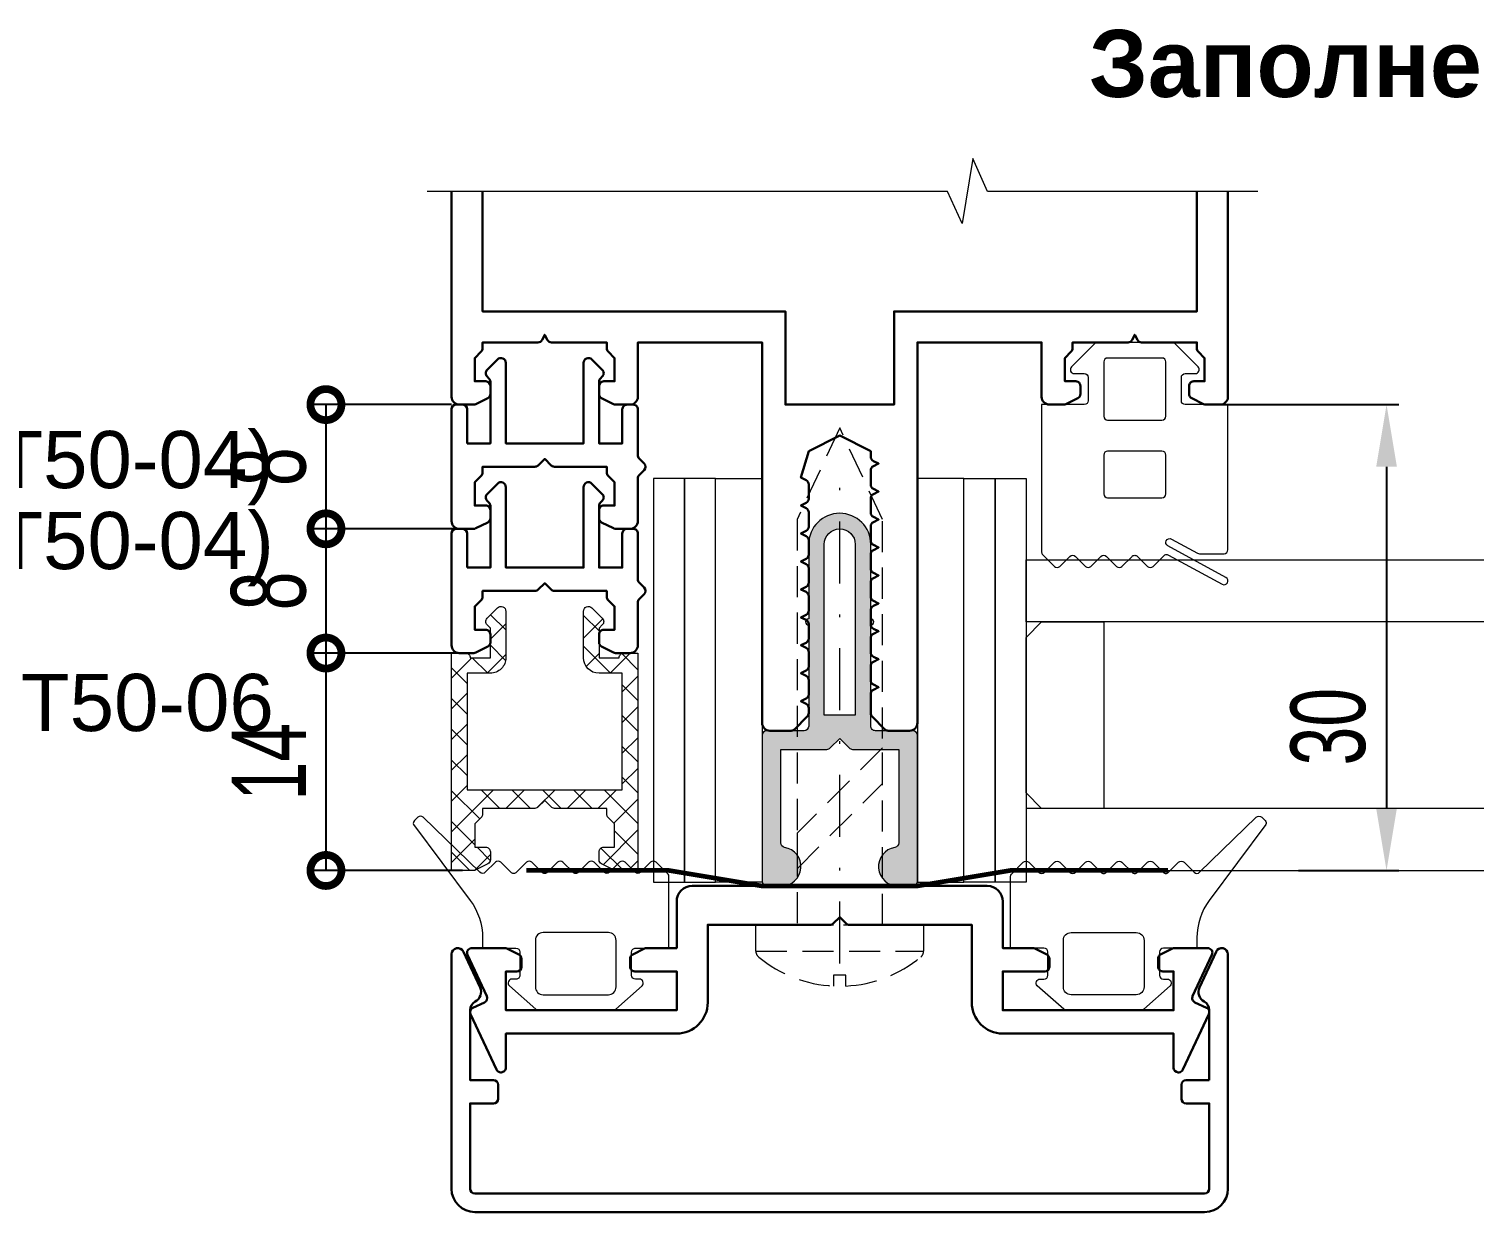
# Model space of a CAD drawing. Extents: x -37 to 8820, y -336 to 478.
# Drawn here: x 5297 to 5355.1, y 129.5 to 177.1 of the extents above; entities that cross this region are included whole.
import ezdxf

# ---------------------------------------------------------------- set-up
doc = ezdxf.new("R2010")
doc.units = 0
doc.header["$LTSCALE"] = 5
doc.linetypes.add('DASHDOT', pattern=[1, 0.5, -0.25, 0, -0.25])
doc.linetypes.add('HIDDEN', pattern=[0.375, 0.25, -0.125])
doc.layers.get('0').update_dxf_attribs({"linetype": 'CONTINUOUS', "lineweight": 30})
doc.layers.get('DEFPOINTS').update_dxf_attribs({"linetype": 'CONTINUOUS'})
for name, color, linetype, lineweight in [('1', 6, 'DASHDOT', 13), ('2', 3, 'HIDDEN', 13), ('Dimentions', 5, 'CONTINUOUS', 15), ('Glass', 5, 'CONTINUOUS', 20), ('Герлен', 7, 'CONTINUOUS', 60), ('Зигзаг', 1, 'CONTINUOUS', 15), ('Подкладки', 1, 'CONTINUOUS', 20), ('Текстовый', 7, 'CONTINUOUS', 9), ('Уплотнители', 1, 'CONTINUOUS', 20), ('Штриховка', 1, 'CONTINUOUS', 5)]:
    doc.layers.add(name, color=color, linetype=linetype, lineweight=lineweight)
doc.styles.add('3', font='RUSS.SHX', dxfattribs={"width": 0.7, "height": 3})
doc.styles.add('Каталожный', font='arial.ttf', dxfattribs={"height": 2.5})
doc.dimstyles.new('MX1_6', dxfattribs={"dimtxt": 3, "dimasz": 2.5, "dimexe": 0.5, "dimexo": 0, "dimgap": 0.8, "dimtad": 1, "dimlfac": 1.6, "dimdsep": 46, "dimtxsty": '3', "dimcen": 0, "dimclrd": 256, "dimclre": 256, "dimclrt": 256, "dimaunit": 1, "dimadec": 0, "dimazin": 0, "dimtfac": 1, "dimtmove": 0, "dimatfit": 1, "dimfxl": 1, "dimtvp": 1, "dimtolj": 1, "dimtzin": 0, "dimarcsym": 0})

# ---------------------------------------------------------------- blocks, each defined once
blk = doc.blocks.new('_DotSmall')
at = {"color": 0, "linetype": 'ByBlock', "const_width": 0.5}
blk.add_lwpolyline([(-0.0625, 0, 1), (0.0625, 0, 1)], format="xyb", close=True, dxfattribs=at)
blk = doc.blocks.new('*D1181')
at = {"layer": 'DEFPOINTS', "color": 0, "linetype": 'Continuous', "transparency": 16777216}
for p in [(5313.961547972578, 161.9737178667831), (5308.90704419993, 156.9737178667817), (5314.399047972575, 156.9737178667818)]:
    blk.add_point(p, dxfattribs=at)
at = {"layer": 'Dimentions', "linetype": 'Continuous', "lineweight": -2, "transparency": 16777216}
for p, q in [((5313.961547972578, 161.9737178667831), (5308.40704419993, 161.9737178667831)), ((5308.90704419993, 161.9737178667831), (5308.90704419993, 156.9737178667817)), ((5314.399047972575, 156.9737178667818), (5308.40704419993, 156.9737178667817))]:
    blk.add_line(p, q, dxfattribs=at)
at = {"layer": 'Dimentions', "linetype": 'Continuous', "lineweight": -2, "transparency": 16777216, "xscale": 2.5, "yscale": 2.5, "zscale": 2.5}
for p, rotation in [((5308.90704419993, 161.9737178667831), 90), ((5308.90704419993, 156.9737178667817), 270)]:
    blk.add_blockref('_DotSmall', p, dxfattribs=dict(at, rotation=rotation))
at = {"layer": 'Dimentions', "linetype": 'Continuous', "transparency": 16777216, "insert": (5306.607044199929, 159.4737178667809), "char_height": 3, "attachment_point": 5, "rotation": 90, "style": '3'}
blk.add_mtext('\\A1;8', dxfattribs=at)
blk = doc.blocks.new('*D1187')
at = {"layer": 'DEFPOINTS', "color": 0, "transparency": 16777216}
for p in [(5344.608679345469, 161.973717866784), (5348.045477881071, 143.223717866784), (5351.595292208486, 143.223717866784)]:
    blk.add_point(p, dxfattribs=at)
at = {"layer": 'Dimentions', "lineweight": -2, "transparency": 16777216}
for p, q in [((5344.608679345469, 161.973717866784), (5352.095292208486, 161.973717866784)), ((5351.595292208486, 159.473717866784), (5351.595292208486, 145.723717866784)), ((5348.045477881071, 143.223717866784), (5352.095292208486, 143.223717866784))]:
    blk.add_line(p, q, dxfattribs=at)
at = {"layer": 'Dimentions', "transparency": 16777216}
for points in [[(5351.17862554182, 159.473717866784), (5352.011958875153, 159.473717866784), (5351.595292208486, 161.973717866784)], [(5351.17862554182, 145.723717866784), (5352.011958875153, 145.723717866784), (5351.595292208486, 143.223717866784)]]:
    blk.add_solid(points, dxfattribs=at)
at = {"layer": 'Dimentions', "transparency": 16777216, "insert": (5349.252435065629, 149.0105703150714), "char_height": 3, "attachment_point": 5, "rotation": 90, "style": '3'}
blk.add_mtext('\\A1;30', dxfattribs=at)
blk = doc.blocks.new('*D1188')
at = {"layer": 'DEFPOINTS', "color": 0, "linetype": 'Continuous', "transparency": 16777216}
for p in [(5313.961547972578, 156.9737178667818), (5308.90704419993, 151.9737178667804), (5314.399047972575, 151.9737178667804)]:
    blk.add_point(p, dxfattribs=at)
at = {"layer": 'Dimentions', "linetype": 'Continuous', "lineweight": -2, "transparency": 16777216}
for p, q in [((5313.961547972578, 156.9737178667818), (5308.40704419993, 156.9737178667817)), ((5308.90704419993, 156.9737178667817), (5308.90704419993, 151.9737178667804)), ((5314.399047972575, 151.9737178667804), (5308.40704419993, 151.9737178667804))]:
    blk.add_line(p, q, dxfattribs=at)
at = {"layer": 'Dimentions', "linetype": 'Continuous', "lineweight": -2, "transparency": 16777216, "xscale": 2.5, "yscale": 2.5, "zscale": 2.5}
for p, rotation in [((5308.90704419993, 156.9737178667817), 90), ((5308.90704419993, 151.9737178667804), 270)]:
    blk.add_blockref('_DotSmall', p, dxfattribs=dict(at, rotation=rotation))
at = {"layer": 'Dimentions', "linetype": 'Continuous', "transparency": 16777216, "insert": (5306.607044199929, 154.4737178667795), "char_height": 3, "attachment_point": 5, "rotation": 90, "style": '3'}
blk.add_mtext('\\A1;8', dxfattribs=at)
blk = doc.blocks.new('*D1189')
at = {"layer": 'DEFPOINTS', "color": 0, "linetype": 'Continuous', "transparency": 16777216}
for p in [(5313.961547972578, 151.9737178667804), (5308.90704419993, 143.223717866774), (5314.399047972575, 143.223717866774)]:
    blk.add_point(p, dxfattribs=at)
at = {"layer": 'Dimentions', "linetype": 'Continuous', "lineweight": -2, "transparency": 16777216}
for p, q in [((5313.961547972578, 151.9737178667804), (5308.40704419993, 151.9737178667804)), ((5308.90704419993, 151.9737178667804), (5308.90704419993, 143.223717866774)), ((5314.399047972575, 143.223717866774), (5308.40704419993, 143.223717866774))]:
    blk.add_line(p, q, dxfattribs=at)
at = {"layer": 'Dimentions', "linetype": 'Continuous', "lineweight": -2, "transparency": 16777216, "xscale": 2.5, "yscale": 2.5, "zscale": 2.5}
for p, rotation in [((5308.90704419993, 151.9737178667804), 90), ((5308.90704419993, 143.223717866774), 270)]:
    blk.add_blockref('_DotSmall', p, dxfattribs=dict(at, rotation=rotation))
at = {"layer": 'Dimentions', "linetype": 'Continuous', "transparency": 16777216, "insert": (5306.607044199929, 147.5987178667757), "char_height": 3, "attachment_point": 5, "rotation": 90, "style": '3'}
blk.add_mtext('\\A1;14', dxfattribs=at)

msp = doc.modelspace()

# ---------------------------------------------------------------- hatches: boundary and pattern name
at = {"layer": 'Штриховка'}
h = msp.add_hatch(color=256, dxfattribs=at)
edge = h.paths.add_edge_path(flags=16)
edge.add_line((5328.961547972576, 149.473717866784), (5328.961547972576, 156.348717866784))
edge.add_arc((5329.586547972576, 156.348717866784), 0.625, 0, 180, ccw=False)
edge.add_line((5330.211547972576, 156.348717866784), (5330.211547972576, 149.473717866784))
edge.add_line((5330.211547972576, 149.473717866784), (5328.961547972576, 149.473717866784))
edge = h.paths.add_edge_path()
edge.add_arc((5331.930297972576, 143.3799678667835), 0.7812500000000636, 99.28179908674218, 270)
edge.add_line((5331.930297972576, 142.598717866784), (5332.524047972576, 142.598717866784))
edge.add_arc((5332.524047972576, 142.786217866784), 0.1875, 270, 360)
edge.add_line((5332.711547972576, 142.786217866784), (5332.711547972576, 148.661217866784))
edge.add_arc((5332.524047972576, 148.661217866784), 0.1875, 0, 90)
edge.add_line((5332.524047972576, 148.848717866784), (5331.024047972576, 148.848717866784))
edge.add_arc((5331.024047972576, 149.036217866784), 0.1875, 180, 270, ccw=False)
edge.add_line((5330.836547972577, 149.036217866784), (5330.836547972577, 153.098717866784))
edge.add_arc((5330.836547972577, 153.223717866784), 0.125, 270, 450)
edge.add_line((5330.836547972577, 153.348717866784), (5330.836547972577, 156.348717866784))
edge.add_arc((5329.586547972576, 156.348717866784), 1.25, 0, 180)
edge.add_line((5328.336547972576, 156.348717866784), (5328.336547972576, 153.348717866784))
edge.add_arc((5328.336547972576, 153.223717866784), 0.125, 90, 270)
edge.add_line((5328.336547972576, 153.098717866784), (5328.336547972576, 149.036217866784))
edge.add_arc((5328.149047972576, 149.036217866784), 0.1875, -90, 0, ccw=False)
edge.add_line((5328.149047972576, 148.848717866784), (5326.649047972576, 148.848717866784))
edge.add_arc((5326.649047972576, 148.661217866784), 0.1875, 90, 180)
edge.add_line((5326.461547972576, 148.661217866784), (5326.461547972576, 142.786217866784))
edge.add_arc((5326.649047972576, 142.786217866784), 0.1875, 180, 270)
edge.add_line((5326.649047972576, 142.598717866784), (5327.242797972576, 142.598717866784))
edge.add_arc((5327.242797972576, 143.3799678667835), 0.7812499999995453, 270, 440.7182009133895)
edge.add_arc((5327.399047972576, 144.3360340255815), 0.1874999999995582, 179.9999999997221, 260.7182009130097, ccw=False)
edge.add_line((5327.211547972576, 144.3360340255824), (5327.211547972576, 148.098717866784))
edge.add_line((5327.211547972576, 148.098717866784), (5329.07138292963, 148.098717866784))
edge.add_arc((5329.07138292963, 148.2862178667853), 0.1875000000013642, 270, 314.9999999999017)
edge.add_line((5329.203965451103, 148.1536353453114), (5329.586547972576, 148.536217866784))
edge.add_line((5329.586547972576, 148.536217866784), (5329.969130494048, 148.1536353453114))
edge.add_arc((5330.101713015519, 148.2862178667831), 0.1874999999989062, 225, 270)
edge.add_line((5330.101713015519, 148.098717866784), (5331.961547972576, 148.098717866784))
edge.add_line((5331.961547972576, 148.098717866784), (5331.961547972576, 144.3360340255824))
edge.add_arc((5331.774047972576, 144.3360340255829), 0.1875, 279.2817990863745, 359.999999999861, ccw=False)
at = {"layer": 'Штриховка', "lineweight": 5}
h = msp.add_hatch(dxfattribs=at)
h.set_pattern_fill('ANSI37', color=256, scale=7, angle=-1.27e-14, style=0)
h.set_pattern_definition([(44.99999999999999, (7711.08233205983, 7283.758611724106), (-0.618718433538229, 0.6187184335382292), []), (134.9999999999999, (7711.08233205983, 7283.758611724106), (-0.6187184335382292, -0.6187184335382289), [])])
edge = h.paths.add_edge_path()
edge.add_line((5317.711547972573, 146.0362178667794), (5317.453965451099, 145.7786353453077))
edge.add_arc((5317.321382929627, 145.9112178667767), 0.1874999999969769, 270.0000000005558, 315.0000000005896, ccw=False)
edge.add_line((5317.321382929629, 145.7237178667794), (5315.211547972573, 145.7237178667794))
edge.add_line((5315.211547972573, 145.7237178667794), (5315.211547972573, 145.4888829097192))
edge.add_arc((5315.02404797257, 145.4888829097174), 0.187500000001819, -44.99999999921391, 5.558717930398416e-10, ccw=False)
edge.add_line((5315.156630494046, 145.3563003882457), (5314.899047972573, 145.0987178667721))
edge.add_line((5314.899047972573, 145.0987178667721), (5314.899047972573, 144.1612178667722))
edge.add_line((5314.899047972573, 144.1612178667722), (5315.336547972573, 144.1612178667722))
edge.add_arc((5315.336547972574, 143.9737178667731), 0.1874999999990905, 2.779074748104904e-10, 90.00000000055587, ccw=False)
edge.add_line((5315.524047972573, 143.973717866774), (5315.524047972573, 143.6520992396629))
edge.add_arc((5315.336547972573, 143.6520992396642), 0.1875, 296.56505117639443, 359.9999999995831, ccw=False)
edge.add_line((5315.420400521727, 143.4843941413503), (5314.938637775948, 143.2435127684596))
edge.add_arc((5314.854785226791, 143.4112178667722), 0.1875000000001081, 270, 296.565051177078, ccw=False)
edge.add_line((5314.854785226791, 143.2237178667721), (5313.961547972573, 143.2237178667721))
edge.add_line((5313.961547972573, 143.2237178667721), (5313.961547972573, 151.9737178667794))
edge.add_line((5313.961547972573, 151.9737178667794), (5314.524047972573, 151.9737178667794))
edge.add_arc((5314.524047972573, 151.7862178667785), 0.1875000000009095, 2.779074748104904e-10, 90, ccw=False)
edge.add_line((5314.711547972574, 151.7862178667794), (5315.524047972573, 151.7862178667794))
edge.add_line((5315.524047972573, 151.7862178667794), (5315.524047972573, 152.9737178667794))
edge.add_line((5315.524047972573, 152.9737178667794), (5315.391465451099, 153.1063003882529))
edge.add_arc((5315.52404797257, 153.2388829097247), 0.1874999999989062, 135, 225, ccw=False)
edge.add_line((5315.391465451099, 153.3714654311964), (5315.810659624924, 153.7906596050209))
edge.add_arc((5315.950824667869, 153.6504945620766), 0.1982233047031049, 2.6290081223123707e-10, 135.0000000001859, ccw=False)
edge.add_line((5316.149047972572, 153.6504945620775), (5316.149047972572, 151.7862178667794))
edge.add_arc((5315.524047972573, 151.7862178667794), 0.625, -90, 0, ccw=False)
edge.add_line((5315.524047972573, 151.1612178667794), (5314.586547972573, 151.1612178667794))
edge.add_line((5314.586547972573, 151.1612178667794), (5314.586547972573, 146.4737178667794))
edge.add_line((5314.586547972573, 146.4737178667794), (5320.836547972572, 146.4737178667794))
edge.add_line((5320.836547972572, 146.4737178667794), (5320.836547972572, 151.1612178667794))
edge.add_line((5320.836547972572, 151.1612178667794), (5319.899047972572, 151.1612178667794))
edge.add_arc((5319.899047972572, 151.7862178667794), 0.625, 180, 270, ccw=False)
edge.add_line((5319.274047972573, 151.7862178667794), (5319.274047972573, 153.6504945620775))
edge.add_arc((5319.472271277277, 153.6504945620766), 0.198223304703788, 44.99999999981412, 179.9999999997371, ccw=False)
edge.add_line((5319.612436320221, 153.7906596050209), (5320.031630494046, 153.3714654311964))
edge.add_arc((5319.899047972574, 153.2388829097247), 0.1874999999989062, -45, 45, ccw=False)
edge.add_line((5320.031630494046, 153.1063003882529), (5319.899047972572, 152.9737178667794))
edge.add_line((5319.899047972572, 152.9737178667794), (5319.899047972572, 151.7862178667794))
edge.add_line((5319.899047972572, 151.7862178667794), (5320.711547972573, 151.7862178667794))
edge.add_arc((5320.899047972573, 151.7862178667794), 0.1875, 90, 180, ccw=False)
edge.add_line((5320.899047972573, 151.9737178667794), (5321.461547972573, 151.9737178667849))
edge.add_line((5321.461547972573, 151.9737178667849), (5321.461547972573, 143.2237178667721))
edge.add_line((5321.461547972573, 143.2237178667721), (5320.568310718353, 143.2237178667721))
edge.add_arc((5320.568310718353, 143.4112178667762), 0.1875000000040927, 243.4349488229842, 270, ccw=False)
edge.add_line((5320.484458169196, 143.2435127684596), (5320.002695423416, 143.4843941413503))
edge.add_arc((5320.086547972572, 143.6520992396629), 0.1875000000001081, 180, 243.434948822922, ccw=False)
edge.add_line((5319.899047972572, 143.6520992396629), (5319.899047972572, 143.973717866774))
edge.add_arc((5320.086547972571, 143.973717866774), 0.187499999998181, 90, 180, ccw=False)
edge.add_line((5320.086547972571, 144.1612178667722), (5320.524047972572, 144.1612178667722))
edge.add_line((5320.524047972572, 144.1612178667722), (5320.524047972572, 145.0987178667721))
edge.add_line((5320.524047972572, 145.0987178667721), (5320.266465451099, 145.3563003882457))
edge.add_arc((5320.399047972572, 145.4888829097174), 0.1875000000001924, 179.9999999994442, 224.999999999607, ccw=False)
edge.add_line((5320.211547972572, 145.4888829097192), (5320.211547972572, 145.7237178667794))
edge.add_line((5320.211547972572, 145.7237178667794), (5318.101713015519, 145.7237178667794))
edge.add_arc((5318.101713015519, 145.9112178667812), 0.187500000001819, 225, 270, ccw=False)
edge.add_line((5317.969130494046, 145.7786353453077), (5317.711547972573, 146.0362178667794))

# ---------------------------------------------------------------- linework, layer by layer
msp.add_lwpolyline([(5313.96154797258, 170.5544838048265), (5313.961547972576, 162.2862178667831, 0.4142135623729827), (5314.274047972577, 161.9737178667831), (5314.854785226795, 161.9737178667817, 0.1164338214658029), (5314.938637775951, 161.9935127684705), (5315.420400521732, 162.2343941413608, 0.2840790438402298), (5315.524047972576, 162.4020992396729), (5315.524047972576, 162.7237178667822, 0.4142135623732223), (5315.336547972576, 162.9112178667817), (5314.899047972576, 162.9112178667817), (5314.899047972576, 163.8487178667817), (5315.156630494046, 164.1063003882557, 0.1989123673795694), (5315.211547972577, 164.2388829097269), (5315.211547972577, 164.473717866784), (5317.439416599686, 164.473717866784, 0.2840790438404208), (5317.607121697995, 164.5773653176281), (5317.711547972573, 164.786217866784), (5317.815974247154, 164.5773653176281, 0.2840790438404208), (5317.983679345463, 164.473717866784), (5320.211547972576, 164.473717866784), (5320.211547972576, 164.2388829097269, 0.1989123673792317), (5320.266465451102, 164.1063003882557), (5320.524047972576, 163.8487178667817), (5320.524047972576, 162.9112178667817), (5320.086547972576, 162.9112178667817, 0.4142135623734946), (5319.899047972576, 162.7237178667822), (5319.899047972576, 162.4020992396729, 0.2840790438401885), (5320.00269542342, 162.2343941413608), (5320.484458169201, 161.9935127684705, 0.1164338214657406), (5320.568310718357, 161.9737178667817), (5321.149047972576, 161.9737178667817, 0.4142135623731739), (5321.461547972576, 162.2862178667817), (5321.461547972576, 164.4737178667831), (5326.461547972573, 164.4737178667817), (5326.461547972576, 149.161217866784, 0.4142135623730951), (5326.774047972577, 148.848717866784), (5327.633882929629, 148.848717866784, 0.1989123673796377), (5327.766465451102, 148.9036353453114), (5328.281630494046, 149.4188003882557, 0.1989123673796765), (5328.336547972576, 149.5513829097292), (5328.336547972576, 149.7640864938928, 0.2840790438404128), (5328.232900521729, 149.9317915922058), (5328.024047972576, 150.0362178667826), (5328.232900521729, 150.1406441413617, 0.2840790438404123), (5328.336547972576, 150.3083492396747), (5328.336547972576, 150.8890864938923, 0.2840790438404123), (5328.232900521729, 151.0567915922054), (5328.024047972576, 151.1612178667835), (5328.232900521729, 151.2656441413612, 0.2840790438404123), (5328.336547972576, 151.4333492396742), (5328.336547972576, 152.0140864938932, 0.2840790438404123), (5328.232900521729, 152.1817915922049), (5328.024047972576, 152.286217866784), (5328.232900521729, 152.3906441413608, 0.2840790438404123), (5328.336547972576, 152.5583492396738), (5328.336547972576, 153.1390864938928, 0.2840790438404123), (5328.232900521729, 153.3067915922045), (5328.024047972576, 153.4112178667835), (5328.232900521729, 153.5156441413617, 0.2840790438404123), (5328.336547972576, 153.6833492396733), (5328.336547972576, 154.2640864938932, 0.2840790438404123), (5328.232900521729, 154.4317915922054), (5328.024047972576, 154.5362178667831), (5328.232900521729, 154.6406441413621, 0.2840790438404123), (5328.336547972576, 154.8083492396743), (5328.336547972576, 155.3890864938928, 0.2840790438404123), (5328.232900521729, 155.5567915922058), (5328.024047972576, 155.6612178667826), (5328.232900521729, 155.7656441413617, 0.2840790438404123), (5328.336547972576, 155.9333492396747), (5328.336547972576, 156.5140864938923, 0.2840790438404123), (5328.232900521729, 156.6817915922054), (5328.024047972576, 156.7862178667835), (5328.232900521729, 156.8906441413612, 0.2840790438403665), (5328.336547972576, 157.0583492396742), (5328.336547972576, 157.6390864938933, 0.2840790438404128), (5328.232900521729, 157.8067915922049), (5328.024047972576, 157.911217866784), (5328.232900521729, 158.0156441413608, 0.2840790438404123), (5328.336547972576, 158.1833492396738), (5328.336547972576, 158.7640864938928, 0.2840790438404123), (5328.232900521729, 158.9317915922045), (5328.024047972576, 159.0362178667835), (5328.336547972576, 160.098717866784), (5329.586547972576, 160.723717866784), (5330.836547972577, 160.098717866784), (5330.836547972577, 159.8708492396742, 0.2840790438404123), (5330.940195423416, 159.7031441413612), (5331.149047972576, 159.5987178667835), (5330.940195423416, 159.4942915922054, 0.2840790438404123), (5330.836547972577, 159.3265864938923), (5330.836547972577, 158.7458492396747, 0.2840790438404123), (5330.940195423416, 158.5781441413617), (5331.149047972576, 158.4737178667826), (5330.940195423416, 158.3692915922058, 0.2840790438404123), (5330.836547972577, 158.2015864938928), (5330.836547972577, 157.6208492396743, 0.2840790438404128), (5330.940195423416, 157.4531441413621), (5331.149047972576, 157.3487178667831), (5330.940195423416, 157.2442915922054, 0.2840790438404123), (5330.836547972577, 157.0765864938932), (5330.836547972577, 156.4958492396733, 0.2840790438404123), (5330.940195423416, 156.3281441413617), (5331.149047972576, 156.2237178667835), (5330.940195423416, 156.1192915922045, 0.2840790438404123), (5330.836547972577, 155.9515864938928), (5330.836547972577, 155.3708492396738, 0.2840790438404123), (5330.940195423416, 155.2031441413608), (5331.149047972576, 155.098717866784), (5330.940195423416, 154.9942915922049, 0.2840790438404123), (5330.836547972577, 154.8265864938932), (5330.836547972577, 154.2458492396742, 0.2840790438404123), (5330.940195423416, 154.0781441413612), (5331.149047972576, 153.9737178667835), (5330.940195423416, 153.8692915922054, 0.2840790438404123), (5330.836547972577, 153.7015864938923), (5330.836547972577, 153.1208492396747, 0.2840790438404123), (5330.940195423416, 152.9531441413617), (5331.149047972576, 152.8487178667826), (5330.940195423416, 152.7442915922058, 0.2840790438404123), (5330.836547972577, 152.5765864938928), (5330.836547972577, 151.9958492396743, 0.2840790438404123), (5330.940195423416, 151.8281441413621), (5331.149047972576, 151.7237178667831), (5330.940195423416, 151.6192915922054, 0.2840790438404123), (5330.836547972577, 151.4515864938933), (5330.836547972577, 150.8708492396733, 0.2840790438404123), (5330.940195423416, 150.7031441413617), (5331.149047972576, 150.5987178667835), (5330.940195423416, 150.4942915922045, 0.2840790438404123), (5330.836547972577, 150.3265864938937), (5330.836547972577, 149.5513829097292, 0.1989123673796742), (5330.891465451102, 149.4188003882557), (5331.406630494046, 148.9036353453114, 0.1989123673796432), (5331.53921301552, 148.848717866784), (5332.399047972576, 148.848717866784, 0.4142135623730951), (5332.711547972576, 149.161217866784), (5332.711547972576, 164.4737178667831), (5337.711547972577, 164.4737178667831), (5337.711547972577, 162.286217866784, 0.4142135623729784), (5338.024047972576, 161.973717866784), (5338.604785226795, 161.973717866784, 0.1164338214658029), (5338.688637775951, 161.9935127684705), (5339.170400521733, 162.2343941413621, 0.2840790438402298), (5339.274047972576, 162.4020992396738), (5339.274047972576, 162.7237178667835, 0.4142135623732223), (5339.086547972576, 162.911217866784), (5338.649047972577, 162.911217866784), (5338.649047972577, 163.848717866784), (5338.906630494046, 164.1063003882557, 0.1989123673795694), (5338.961547972576, 164.2388829097292), (5338.961547972576, 164.4737178667908), (5341.189416599686, 164.4737178667908, 0.2840790438404208), (5341.357121697998, 164.577365317635), (5341.461547972576, 164.7862178667908), (5341.565974247155, 164.577365317635, 0.2840790438404208), (5341.733679345467, 164.4737178667908), (5343.961547972576, 164.4737178667908), (5343.961547972576, 164.2388829097292, 0.1989123673792317), (5344.016465451103, 164.1063003882557), (5344.274047972576, 163.848717866784), (5344.274047972576, 162.911217866784), (5343.836547972576, 162.911217866784, 0.4142135623734946), (5343.649047972576, 162.7237178667835), (5343.649047972576, 162.4020992396738, 0.2840790438401885), (5343.75269542342, 162.2343941413608), (5344.234458169201, 161.9935127684705, 0.1164338214657406), (5344.318310718358, 161.973717866784), (5344.899047972576, 161.973717866784, 0.4142135623731739), (5345.211547972576, 162.286217866784), (5345.211547972576, 170.554483804827)], format="xyb")
msp.add_lwpolyline([(5315.211547972577, 170.54577095544), (5315.211547972577, 165.723717866784), (5327.399047972576, 165.723717866784), (5327.399047972576, 161.973717866784), (5331.774047972576, 161.973717866784), (5331.774047972576, 165.723717866784), (5343.961547972576, 165.723717866784), (5343.961547972576, 170.5544838048265)])
for points in [[(5314.586547972573, 160.4112178667826), (5314.586547972573, 161.7862178667817, 0.4142135623730951), (5314.399047972573, 161.9737178667817), (5314.149047972573, 161.9737178667817, 0.4142135623730951), (5313.961547972573, 161.7862178667817), (5313.961547972573, 161.7862178667817), (5313.961547972573, 157.2862178667817, 0.4142135623729909), (5314.27404797257, 156.9737178667817), (5314.854785226791, 156.9737178667817, 0.116433821465806), (5314.938637775945, 156.9935127684696), (5315.420400521729, 157.2343941413598, 0.2840790438402145), (5315.52404797257, 157.4020992396724), (5315.524047972573, 157.7237178667817, 0.4142135623732062), (5315.336547972573, 157.9112178667817), (5314.899047972571, 157.9112178667817), (5314.899047972571, 158.8487178667817), (5315.156630494044, 159.1063003882543, 0.1989123673795707), (5315.211547972571, 159.2388829097265), (5315.211547972571, 159.4737178667826), (5317.321382929627, 159.4737178667831, 0.1989123673806335), (5317.4539654511, 159.5286353453114), (5317.711547972573, 159.7862178667835), (5317.969130494044, 159.5286353453109, 0.1989123673801049), (5318.101713015518, 159.4737178667826), (5320.21154797257, 159.4737178667826), (5320.21154797257, 159.2388829097265, 0.1989123673792358), (5320.266465451099, 159.1063003882548), (5320.524047972571, 158.8487178667812), (5320.524047972571, 157.9112178667817), (5320.086547972571, 157.9112178667817, 0.4142135623734835), (5319.899047972571, 157.7237178667817), (5319.899047972571, 157.4020992396724, 0.2840790438401846), (5320.002695423416, 157.2343941413598), (5320.484458169196, 156.9935127684696, 0.1164338214657428), (5320.568310718353, 156.9737178667817), (5321.149047972571, 156.9737178667817, 0.4142135623731659), (5321.461547972571, 157.2862178667817), (5321.461547972571, 159.0058877808926, -0.1989123673798265), (5321.516465451099, 159.1384703023648), (5321.719130494044, 159.3411353453091, 0.414213562373458), (5321.719130494044, 159.6063003882543), (5321.516465451099, 159.8089654311986, -0.1989123673798046), (5321.461547972571, 159.9415479526713), (5321.461547972573, 161.7862178667817, 0.4142135623730951), (5321.274047972572, 161.9737178667817), (5321.024047972573, 161.9737178667817, 0.4142135623730951), (5320.836547972572, 161.7862178667817), (5320.836547972572, 160.4112178667826), (5319.899047972574, 160.4112178667826), (5319.899047972574, 162.8960528238369, -0.198912367379642), (5319.953965451101, 163.0286353453091), (5320.031630494046, 163.1063003882543, 0.4142135623731341), (5320.031630494046, 163.3714654311996), (5319.612436320223, 163.7906596050236, 0.6681786379192877), (5319.274047972574, 163.6504945620788), (5319.274047972574, 160.4112178667826), (5316.149047972572, 160.4112178667826), (5316.149047972572, 163.6504945620788, 0.6681786379192874), (5315.810659624924, 163.7906596050236), (5315.391465451099, 163.3714654311996, 0.4142135623731357), (5315.391465451099, 163.1063003882543), (5315.469130494044, 163.0286353453091, -0.1989123673796418), (5315.524047972573, 162.8960528238369), (5315.524047972573, 160.4112178667826)], [(5314.586547972573, 155.4112178667826), (5314.586547972573, 156.7862178667817, 0.4142135623730951), (5314.399047972573, 156.9737178667817), (5314.149047972573, 156.9737178667817, 0.4142135623730951), (5313.961547972573, 156.7862178667817), (5313.961547972573, 156.7862178667817), (5313.961547972573, 152.2862178667817, 0.4142135623729909), (5314.27404797257, 151.9737178667817), (5314.854785226791, 151.9737178667817, 0.116433821465806), (5314.938637775945, 151.9935127684696), (5315.420400521729, 152.2343941413599, 0.2840790438402145), (5315.52404797257, 152.4020992396724), (5315.524047972573, 152.7237178667817, 0.4142135623732062), (5315.336547972573, 152.9112178667817), (5314.899047972571, 152.9112178667817), (5314.899047972571, 153.8487178667817), (5315.156630494044, 154.1063003882543, 0.1989123673795707), (5315.211547972571, 154.2388829097265), (5315.211547972571, 154.4737178667826), (5317.321382929627, 154.4737178667831, 0.1989123673806335), (5317.4539654511, 154.5286353453114), (5317.711547972573, 154.7862178667835), (5317.969130494044, 154.5286353453109, 0.1989123673801049), (5318.101713015518, 154.4737178667826), (5320.21154797257, 154.4737178667826), (5320.21154797257, 154.2388829097265, 0.1989123673792358), (5320.266465451099, 154.1063003882548), (5320.524047972571, 153.8487178667812), (5320.524047972571, 152.9112178667817), (5320.086547972571, 152.9112178667817, 0.4142135623734835), (5319.899047972571, 152.7237178667817), (5319.899047972571, 152.4020992396724, 0.2840790438401846), (5320.002695423416, 152.2343941413599), (5320.484458169196, 151.9935127684696, 0.1164338214657428), (5320.568310718353, 151.9737178667817), (5321.149047972571, 151.9737178667817, 0.4142135623731659), (5321.461547972571, 152.2862178667817), (5321.461547972571, 154.0058877808926, -0.1989123673798265), (5321.516465451099, 154.1384703023648), (5321.719130494044, 154.3411353453091, 0.414213562373458), (5321.719130494044, 154.6063003882543), (5321.516465451099, 154.8089654311986, -0.1989123673798046), (5321.461547972571, 154.9415479526713), (5321.461547972573, 156.7862178667817, 0.4142135623730951), (5321.274047972572, 156.9737178667817), (5321.024047972573, 156.9737178667817, 0.4142135623730951), (5320.836547972572, 156.7862178667817), (5320.836547972572, 155.4112178667826), (5319.899047972574, 155.4112178667826), (5319.899047972574, 157.8960528238369, -0.198912367379642), (5319.953965451101, 158.0286353453091), (5320.031630494046, 158.1063003882543, 0.4142135623731341), (5320.031630494046, 158.3714654311996), (5319.612436320223, 158.7906596050236, 0.6681786379192877), (5319.274047972574, 158.6504945620788), (5319.274047972574, 155.4112178667826), (5316.149047972572, 155.4112178667826), (5316.149047972572, 158.6504945620788, 0.6681786379192874), (5315.810659624924, 158.7906596050236), (5315.391465451099, 158.3714654311996, 0.4142135623731357), (5315.391465451099, 158.1063003882543), (5315.469130494044, 158.0286353453091, -0.1989123673796418), (5315.524047972573, 157.8960528238369), (5315.524047972573, 155.4112178667826)], [(5314.729115262508, 137.4447842204983, -0.4142135623730883), (5314.819807048498, 137.6939578546442), (5315.291615262507, 137.9139656380159, 0.4142135623730147), (5315.382307048498, 138.1631392721617), (5314.604115262504, 139.8319769427069, -0.5486187866266384), (5314.774047972576, 140.0987178667835), (5316.104785226794, 140.0987178667835, -0.1164338214658533), (5316.188637775951, 140.0789229650961), (5316.670400521733, 139.8380415922054, -0.2840790438404192), (5316.774047972576, 139.6703364938928), (5316.774047972576, 139.3487178667835, -0.4142135623730951), (5316.586547972576, 139.1612178667835), (5316.149047972576, 139.1612178667835), (5316.149047972576, 137.5987178667835), (5323.024047972577, 137.5987178667835), (5323.024047972577, 139.1612178667835), (5321.336547972577, 139.1612178667835, -0.4142135623730951), (5321.149047972576, 139.3487178667835), (5321.149047972576, 139.6703364938928, -0.2840790438404195), (5321.25269542342, 139.8380415922054), (5321.734458169202, 140.0789229650961, -0.1164338214657995), (5321.818310718358, 140.0987178667835), (5323.024047972577, 140.0987178667835), (5323.024047972577, 141.9737178667835, -0.414213562373069), (5323.649047972576, 142.5987178667835), (5335.524047972576, 142.5987178667835, -0.4142135623730701), (5336.149047972576, 141.9737178667835), (5336.149047972576, 140.0987178667835), (5337.354785226795, 140.0987178667835, -0.116433821465798), (5337.438637775951, 140.0789229650961), (5337.920400521732, 139.8380415922054, -0.2840790438404168), (5338.024047972576, 139.6703364938928), (5338.024047972576, 139.3487178667835, -0.4142135623730951), (5337.836547972576, 139.1612178667835), (5336.149047972576, 139.1612178667835), (5336.149047972576, 137.5987178667835), (5343.024047972576, 137.5987178667835), (5343.024047972576, 139.1612178667835), (5342.586547972576, 139.1612178667835, -0.4142135623730951), (5342.399047972577, 139.3487178667835), (5342.399047972577, 139.6703364938928, -0.2840790438404166), (5342.502695423419, 139.8380415922054), (5342.984458169201, 140.0789229650961, -0.1164338214658603), (5343.068310718358, 140.0987178667835), (5344.399047972576, 140.0987178667835, -0.5486187866266258), (5344.568980682645, 139.8319769427069), (5343.790788896651, 138.1631392721617, 0.4142135623730012), (5343.881480682645, 137.9139656380159), (5344.353288896651, 137.6939578546442, -0.4142135623730747), (5344.443980682645, 137.4447842204983), (5343.400474011534, 135.2069769427073, -0.2914734195861182), (5343.230541301466, 135.0987178667835), (5343.211547972576, 135.0987178667835, -0.4142135623731233), (5343.024047972576, 135.2862178667835), (5343.024047972576, 136.6612178667835), (5336.149047972576, 136.6612178667835, -0.4142135623730284), (5334.899047972577, 137.9112178667835), (5334.899047972577, 141.036217866784), (5329.976713015519, 141.0362178667835, -0.1989123673797095), (5329.844130494046, 141.0911353453109), (5329.586547972576, 141.3487178667835), (5329.328965451103, 141.0911353453109, -0.1989123673797164), (5329.196382929629, 141.0362178667835), (5324.274047972576, 141.036217866784), (5324.274047972576, 137.9112178667835, -0.4142135623730284), (5323.024047972577, 136.6612178667835), (5316.149047972576, 136.6612178667835), (5316.149047972576, 135.2862178667835, -0.4142135623731232), (5315.961547972577, 135.0987178667835), (5315.942554643683, 135.0987178667835, -0.2914734195861226), (5315.772621933614, 135.2069769427073)], [(5344.461547972569, 134.7862178667831), (5344.461547972569, 137.6120164475235, 0.279739281223065), (5344.259624895647, 137.9446865223692, -0.4015594422234812), (5344.065038315741, 138.5176970992008), (5344.734971025809, 139.9543724322204, -0.8025848516716022), (5345.211547972569, 139.8487178667849), (5345.211547972569, 130.4112178667849, -0.4142135623731017), (5344.274047972569, 129.4737178667853), (5314.899047972584, 129.4737178667853, -0.4142135623730961), (5313.961547972583, 130.4112178667849), (5313.961547972583, 139.8487178667849, -0.8025848516716642), (5314.438124919343, 139.9543724322204), (5315.108057629412, 138.5176970992008, -0.4015594422234812), (5314.913471049505, 137.9446865223692, 0.279739281223065), (5314.711547972583, 137.6120164475235), (5314.711547972583, 134.7862178667831), (5315.649047972584, 134.7862178667831, -0.4142135623730951), (5315.836547972583, 134.5987178667831), (5315.836547972583, 134.0362178667831, -0.4142135623730951), (5315.649047972584, 133.8487178667835), (5314.711547972583, 133.8487178667835), (5314.711547972583, 130.4112178667849, 0.414213562373102), (5314.899047972584, 130.2237178667849), (5344.274047972569, 130.2237178667849, 0.414213562373102), (5344.461547972569, 130.4112178667849), (5344.461547972569, 133.8487178667835), (5343.524047972569, 133.8487178667835, -0.4142135623730951), (5343.336547972569, 134.0362178667831), (5343.336547972569, 134.5987178667831, -0.4142135623730951), (5343.524047972569, 134.7862178667831)]]:
    msp.add_lwpolyline(points, format="xyb", close=True)
at = {"layer": '1'}
msp.add_line((5329.586547972576, 139.473717866784), (5329.586547972576, 159.473717866784), dxfattribs=at)
at = {"layer": '2'}
msp.add_line((5326.211547972576, 139.9801572655549), (5332.961547972576, 139.9801572655549), dxfattribs=at)
for points in [[(5331.305297972576, 141.0362178667835), (5331.305297972576, 157.3503465971578), (5329.586547972576, 161.0362178667835), (5327.867797972576, 157.3503465971578), (5327.867797972576, 141.0362178667835)], [(5327.867797972576, 143.2858978006058), (5331.305297972576, 146.7233978006059), (5331.305297972576, 148.1556894672728), (5327.867797972576, 144.7181894672728)]]:
    msp.add_lwpolyline(points, close=True, dxfattribs=at)
msp.add_lwpolyline([(5329.340922972576, 138.5733572644064, -0.1618488601451376), (5326.325184336212, 139.7390981356045, -0.2238875363520592), (5326.211547972576, 139.9801572655549), (5326.211547972576, 141.0362178667835), (5332.961547972576, 141.0362178667835), (5332.961547972576, 139.9801572655549, -0.2238875363520589), (5332.84791160894, 139.7390981356045, -0.1618488601451411), (5329.832172972576, 138.5733572644064), (5329.832172972576, 139.0110379501564), (5329.340922972576, 139.0110379501564)], format="xyb", close=True, dxfattribs=at)
at = {"layer": 'Glass'}
for points in [[(5376.466388546575, 153.223717866784), (5337.086547972576, 153.223717866784), (5337.086547972576, 155.723717866784), (5376.466388546575, 155.723717866784)], [(5337.086547972576, 146.348717866784), (5337.086547972576, 152.598717866784), (5337.711547972577, 153.223717866784), (5340.211547972576, 153.223717866784), (5340.211547972576, 145.723717866784), (5337.711547972577, 145.723717866784)], [(5376.466388546575, 145.723717866784), (5337.086547972576, 145.723717866784), (5337.086547972576, 143.223717866784), (5376.466388546575, 143.223717866784)]]:
    msp.add_lwpolyline(points, close=True, dxfattribs=at)
at = {"layer": 'Герлен', "ltscale": 2, "const_width": 0.1875}
msp.add_lwpolyline([(5316.976338427565, 143.223717866784), (5322.711547972576, 143.223717866784), (5326.461547972576, 142.5987178667835), (5332.711547972576, 142.5987178667835), (5336.461547972576, 143.223717866784), (5342.798532236557, 143.223717866784)], dxfattribs=at)
at = {"layer": 'Зигзаг'}
msp.add_lwpolyline([(5346.417380160765, 170.5544838048265), (5335.529171345093, 170.5544838048265), (5334.948321374297, 171.8723802360071), (5334.512683896201, 169.2596804032421), (5333.930186948997, 170.5544838048265), (5312.984055427463, 170.5544838048265)], dxfattribs=at)
at = {"layer": 'Подкладки'}
for points in [[(5323.336547972576, 159.0028986794207), (5322.086547972577, 159.0028986794207), (5322.086547972577, 142.7528986794207), (5323.336547972576, 142.7528986794207)], [(5324.586547972576, 159.0028986794207), (5323.336547972576, 159.0028986794207), (5323.336547972576, 142.7528986794207), (5324.586547972576, 142.7528986794207)], [(5326.461547972576, 142.7528986794207), (5324.586547972576, 142.7528986794207), (5324.586547972576, 159.0028986794207), (5326.461547972576, 159.0028986794207)], [(5332.711547972576, 142.7528986794207), (5334.586547972577, 142.7528986794207), (5334.586547972577, 159.0028986794207), (5332.711547972576, 159.0028986794207)], [(5334.586547972577, 159.0028986794207), (5335.836547972576, 159.0028986794207), (5335.836547972576, 142.7528986794207), (5334.586547972577, 142.7528986794207)], [(5335.836547972576, 159.0028986794207), (5337.086547972576, 159.0028986794207), (5337.086547972576, 142.7528986794207), (5335.836547972576, 142.7528986794207)]]:
    msp.add_lwpolyline(points, close=True, dxfattribs=at)
at = {"layer": 'Уплотнители'}
for points in [[(5342.942306972058, 156.5595793055756), (5343.987356743622, 155.9926271536053, 0.1249127075951274), (5344.061865743106, 155.9737178667826), (5345.055297972576, 155.9737178667826, 0.4142135623730951), (5345.211547972576, 156.1299678667826), (5345.211547972576, 161.9737178667831), (5343.492797972576, 161.9737178667831, -0.4142135623730951), (5343.336547972576, 162.1299678667831), (5343.336547972576, 163.0674678667831, -0.4142135623730951), (5343.492797972576, 163.2237178667831), (5343.899047972576, 163.2237178667831, 0.6685866648355308), (5344.009408694761, 163.4905778731038), (5343.069791058424, 164.4280778731038, 0.1986191920077108), (5342.959430336236, 164.4737178667831), (5339.963665608913, 164.4737178667831, 0.1986191920077108), (5339.853304886727, 164.4280778731038), (5338.913687250387, 163.4905778731038, 0.6685866648355308), (5339.024047972576, 163.2237178667831), (5339.430297972576, 163.2237178667831, -0.4142135623730951), (5339.586547972576, 163.0674678667831), (5339.586547972576, 162.1299678667831, -0.4142135623730951), (5339.430297972576, 161.9737178667831), (5337.711547972577, 161.9737178667831), (5337.711547972577, 156.0384387358883, 0.1989123673352296), (5337.757312537997, 155.9279533013462), (5338.226062538015, 155.4592033011674, 0.4142135619067498), (5338.447033406959, 155.4592033009915), (5338.851062539831, 155.8632324323987, -0.4142135619062114), (5339.072033408775, 155.8632324325751), (5339.47606253983, 155.4592033011688, 0.4142135619112548), (5339.697033408777, 155.4592033009951), (5340.10106253983, 155.8632324324146, -0.4142135618642613), (5340.322033408758, 155.8632324326065), (5340.72606253983, 155.4592033013166, 0.4142135623019411), (5340.947033408923, 155.4592033012893), (5341.351062538015, 155.8632324319726, -0.4142135630358024), (5341.572033407385, 155.8632324317225), (5341.976062535686, 155.4592033013434, 0.4142135623730951), (5342.197033404808, 155.4592033013434), (5342.629074066488, 155.8912439610687, -0.3320760628224876), (5342.81406850028, 155.918099239436), (5344.980788973092, 154.7426271536053, 0.9999999999999749), (5345.129806972058, 155.0173085799604), (5342.793288973092, 156.2848978792206, -0.9999999999999705)], [(5342.555297972577, 163.8487178667831), (5340.367797972576, 163.8487178667831, 0.4142135623730951), (5340.211547972576, 163.6924678667831), (5340.211547972576, 161.5049678667831, 0.4142135623730951), (5340.367797972576, 161.3487178667831), (5342.555297972577, 161.3487178667831, 0.4142135623730951), (5342.711547972577, 161.5049678667831), (5342.711547972577, 163.6924678667831, 0.4142135623730951)], [(5342.555297972577, 160.0987178667831), (5340.367797972576, 160.0987178667831, 0.4142135623730951), (5340.211547972576, 159.9424678667831), (5340.211547972576, 158.3799678667831, 0.4142135623730951), (5340.367797972576, 158.2237178667831), (5342.555297972577, 158.2237178667831, 0.4142135623730951), (5342.711547972577, 158.3799678667831), (5342.711547972577, 159.9424678667831, 0.4142135623730951)], [(5331.80428990806, 144.1509889625888, 0.9221128250760383), (5331.930297972576, 142.598717866784), (5332.524047972576, 142.598717866784, 0.4142135623730951), (5332.711547972576, 142.786217866784), (5332.711547972576, 148.661217866784, 0.4142135623731227), (5332.524047972576, 148.848717866784), (5331.024047972576, 148.848717866784, -0.4142135623730951), (5330.836547972577, 149.036217866784), (5330.836547972577, 153.098717866784, 0.9999999999999998), (5330.836547972577, 153.348717866784), (5330.836547972577, 156.348717866784, 0.9999999999999998), (5328.336547972576, 156.348717866784), (5328.336547972576, 153.348717866784, 0.9999999999999998), (5328.336547972576, 153.098717866784), (5328.336547972576, 149.036217866784, -0.4142135623730816), (5328.149047972576, 148.848717866784), (5326.649047972576, 148.848717866784, 0.4142135623730951), (5326.461547972576, 148.661217866784), (5326.461547972576, 142.786217866784, 0.4142135623731227), (5326.649047972576, 142.598717866784), (5327.242797972576, 142.598717866784, 0.9221128250760386), (5327.368806037092, 144.1509889625888, -0.3675231814697116), (5327.211547972576, 144.3360340255824), (5327.211547972576, 148.098717866784), (5329.07138292963, 148.098717866784, 0.1989123673797049), (5329.203965451103, 148.1536353453114), (5329.586547972576, 148.536217866784), (5329.969130494048, 148.1536353453114, 0.1989123673796891), (5330.101713015519, 148.098717866784), (5331.961547972576, 148.098717866784), (5331.961547972576, 144.3360340255824, -0.3675231814697116)], [(5328.961547972576, 149.473717866784), (5328.961547972576, 156.348717866784, -0.9999999999999998), (5330.211547972576, 156.348717866784), (5330.211547972576, 149.473717866784)], [(5321.367797972577, 138.848717866784, -0.4142135623730951), (5321.211547972576, 139.004967866784), (5321.211547972576, 139.942467866784, -0.4142135623730951), (5321.367797972577, 140.098717866784), (5322.711547972576, 140.098717866784), (5322.711547972576, 142.9866620404443, 0.1989123673352304), (5322.67493632024, 143.0750503880774), (5322.197033407135, 143.5529533013443, 0.4142135619067565), (5321.976062538189, 143.5529533015199), (5321.572033405322, 143.1489241701126, -0.4142135619062034), (5321.351062536376, 143.1489241699367), (5320.947033405322, 143.5529533013425, 0.4142135619112647), (5320.726062536374, 143.5529533015167), (5320.322033405322, 143.1489241700967, -0.4142135618642688), (5320.101062536393, 143.1489241699052), (5319.697033405322, 143.5529533011947, 0.4142135623019409), (5319.476062536227, 143.552953301222), (5319.072033407135, 143.1489241705392, -0.4142135630358015), (5318.851062537763, 143.1489241707893), (5318.447033409464, 143.5529533011683, 0.4142135623730951), (5318.226062540343, 143.5529533011683), (5317.822033406981, 143.1489241699139, -0.4142135624637165), (5317.601062537826, 143.1489241704482), (5317.197033409463, 143.5529533011683, 0.4142135623730958), (5316.976062540343, 143.5529533011683), (5316.572033406548, 143.1489241697738, -0.4142135625653189), (5316.351062537354, 143.1489241703464), (5315.947033409464, 143.5529533011683, 0.4142135623730951), (5315.726062540343, 143.5529533011683), (5315.322033406886, 143.148924169843, -0.4142135618530923), (5315.10106253796, 143.1489241701467), (5312.822033409464, 145.3632324322236, 0.4142135623730951), (5312.601062540343, 145.3632324322236), (5312.469740133031, 145.2319100264233, 0.2925382143430558), (5312.43360945495, 145.0674081289091), (5314.714408567231, 142.014214044558, -0.1617877531424436), (5315.211547972577, 140.5180357669544), (5315.211547972577, 140.098717866784), (5316.555297972576, 140.098717866784, -0.4142135623730948), (5316.711547972577, 139.942467866784), (5316.711547972577, 139.004967866784, -0.4142135623730951), (5316.555297972576, 138.848717866784), (5316.399047972576, 138.848717866784, 0.6685866648355444), (5316.288687250388, 138.5818578604628), (5317.353304886727, 137.6443578604628, 0.1986191920077149), (5317.463665608913, 137.598717866784), (5320.459430336235, 137.598717866784, 0.1986191920077149), (5320.569791058424, 137.6443578604628), (5321.634408694762, 138.5818578604628, 0.668586664835515), (5321.524047972577, 138.848717866784)], [(5337.805297972576, 138.848717866784, 0.4142135623730951), (5337.961547972576, 139.004967866784), (5337.961547972576, 139.942467866784, 0.4142135623730951), (5337.805297972576, 140.098717866784), (5336.461547972576, 140.098717866784), (5336.461547972576, 142.9866620404443, -0.1989123673352304), (5336.498159624913, 143.0750503880774), (5336.976062538015, 143.5529533013443, -0.4142135619067565), (5337.197033406959, 143.5529533015199), (5337.60106253983, 143.1489241701126, 0.4142135619062034), (5337.822033408775, 143.1489241699367), (5338.22606253983, 143.5529533013425, -0.4142135619112647), (5338.447033408776, 143.5529533015167), (5338.851062539831, 143.1489241700967, 0.4142135618642688), (5339.072033408758, 143.1489241699052), (5339.47606253983, 143.5529533011947, -0.4142135623019409), (5339.697033408924, 143.552953301222), (5340.101062538015, 143.1489241705392, 0.4142135630358015), (5340.322033407385, 143.1489241707893), (5340.726062535686, 143.5529533011683, -0.4142135623730951), (5340.947033404807, 143.5529533011683), (5341.351062538172, 143.1489241699139, 0.4142135624637165), (5341.572033407325, 143.1489241704482), (5341.976062535686, 143.5529533011683, -0.4142135623730958), (5342.197033404808, 143.5529533011683), (5342.601062538602, 143.1489241697738, 0.4142135625653189), (5342.822033407796, 143.1489241703464), (5343.226062535687, 143.5529533011683, -0.4142135623730951), (5343.447033404807, 143.5529533011683), (5343.851062538266, 143.148924169843, 0.4142135618530923), (5344.072033407188, 143.1489241701467), (5346.351062535687, 145.3632324322236, -0.4142135623730951), (5346.572033404807, 145.3632324322236), (5346.703355812122, 145.2319100264233, -0.2925382143430558), (5346.739486490202, 145.0674081289091), (5344.458687377919, 142.014214044558, 0.1617877531424436), (5343.961547972576, 140.5180357669544), (5343.961547972576, 140.098717866784), (5342.617797972576, 140.098717866784, 0.4142135623730948), (5342.461547972576, 139.942467866784), (5342.461547972576, 139.004967866784, 0.4142135623730951), (5342.617797972576, 138.848717866784), (5342.774047972576, 138.848717866784, -0.6685866648355444), (5342.884408694761, 138.5818578604628), (5341.819791058424, 137.6443578604628, -0.1986191920077149), (5341.709430336235, 137.598717866784), (5338.713665608914, 137.598717866784, -0.1986191920077149), (5338.603304886727, 137.6443578604628), (5337.538687250388, 138.5818578604628, -0.668586664835515), (5337.649047972575, 138.848717866784)], [(5317.649047972576, 138.223717866784), (5320.274047972576, 138.223717866784, 0.4142135623730951), (5320.586547972577, 138.536217866784), (5320.586547972577, 140.411217866784, 0.4142135623730951), (5320.274047972576, 140.723717866784), (5317.649047972576, 140.723717866784, 0.4142135623730951), (5317.336547972576, 140.411217866784), (5317.336547972576, 138.536217866784, 0.4142135623730951)], [(5341.524047972576, 138.223717866784), (5338.899047972576, 138.223717866784, -0.4142135623730951), (5338.586547972576, 138.536217866784), (5338.586547972576, 140.411217866784, -0.4142135623730951), (5338.899047972576, 140.723717866784), (5341.524047972576, 140.723717866784, -0.4142135623730951), (5341.836547972576, 140.411217866784), (5341.836547972576, 138.536217866784, -0.4142135623730951)]]:
    msp.add_lwpolyline(points, format="xyb", close=True, dxfattribs=at)
msp.add_lwpolyline([(5317.711547972573, 146.0362178667794), (5317.453965451099, 145.7786353453077, -0.1989123673796534), (5317.321382929629, 145.7237178667794), (5315.211547972573, 145.7237178667794), (5315.211547972573, 145.4888829097192, -0.1989123673792402), (5315.156630494046, 145.3563003882457), (5314.899047972573, 145.0987178667721), (5314.899047972573, 144.1612178667722), (5315.336547972573, 144.1612178667722, -0.4142135623734279), (5315.524047972573, 143.973717866774), (5315.524047972573, 143.6520992396629, -0.2840790438402074), (5315.420400521727, 143.4843941413503), (5314.938637775948, 143.2435127684596, -0.1164338214657435), (5314.854785226791, 143.2237178667721), (5313.961547972573, 143.2237178667721), (5313.961547972573, 151.9737178667794), (5314.524047972573, 151.9737178667794, -0.414213562373123), (5314.711547972574, 151.7862178667794), (5315.524047972573, 151.7862178667794), (5315.524047972573, 152.9737178667794), (5315.391465451099, 153.1063003882529, -0.4142135623730951), (5315.391465451099, 153.3714654311964), (5315.810659624924, 153.7906596050209, -0.6681786379192989), (5316.149047972572, 153.6504945620775), (5316.149047972572, 151.7862178667794, -0.4142135623730951), (5315.524047972573, 151.1612178667794), (5314.586547972573, 151.1612178667794), (5314.586547972573, 146.4737178667794), (5320.836547972572, 146.4737178667794), (5320.836547972572, 151.1612178667794), (5319.899047972572, 151.1612178667794, -0.4142135623730951), (5319.274047972573, 151.7862178667794), (5319.274047972573, 153.6504945620775, -0.6681786379192988), (5319.612436320221, 153.7906596050209), (5320.031630494046, 153.3714654311964, -0.4142135623730951), (5320.031630494046, 153.1063003882529), (5319.899047972572, 152.9737178667794), (5319.899047972572, 151.7862178667794), (5320.711547972573, 151.7862178667794, -0.4142135623731506), (5320.899047972573, 151.9737178667794), (5321.461547972573, 151.9737178667849), (5321.461547972573, 143.2237178667721), (5320.568310718353, 143.2237178667721, -0.1164338214658003), (5320.484458169196, 143.2435127684596), (5320.002695423416, 143.4843941413503, -0.2840790438402317), (5319.899047972572, 143.6520992396629), (5319.899047972572, 143.973717866774, -0.4142135623732062), (5320.086547972571, 144.1612178667722), (5320.524047972572, 144.1612178667722), (5320.524047972572, 145.0987178667721), (5320.266465451099, 145.3563003882457, -0.1989123673795331), (5320.211547972572, 145.4888829097192), (5320.211547972572, 145.7237178667794), (5318.101713015519, 145.7237178667794, -0.1989123673796235), (5317.969130494046, 145.7786353453077), (5317.711547972573, 146.0362178667794)], format="xyb", dxfattribs=at)

# ---------------------------------------------------------------- texts
at = {"layer": 'Текстовый', "linetype": 'Continuous', "insert": (5339.621119090043, 177.0540746371355), "char_height": 2.7, "width": 42.66492123119497, "attachment_point": 1, "style": 'Каталожный'}
msp.add_mtext('\\pxql;{\\fArial|b1|i0|c204|p34;Заполнение 20 мм}', dxfattribs=at)
at = {"layer": 'Текстовый', "linetype": 'Continuous', "insert": (5273, 160.9117164616775), "char_height": 2.5, "width": 28.7257418068275, "attachment_point": 1, "line_spacing_factor": 0.85, "style": 'Каталожный'}
msp.add_mtext('\\pxi-2,l2,r-2.0333,se1.0833,qr,t4;{\\H0.92x;КПС 296 (Т50-04)\\PКПС 296 (Т50-04)\\P\\PТ50-06}', dxfattribs=at)

# ---------------------------------------------------------------- dimensions: what is measured, and where the dimension line sits
at = {"layer": 'Dimentions', "linetype": 'Continuous'}
for base, p1, p2, picture, middle in [((5308.90704419993, 156.9737178667817), (5313.961547972576, 161.9737178667831), (5314.399047972573, 156.9737178667817), '*D1181', (5306.607044199929, 159.4737178667809)), ((5308.90704419993, 151.9737178667804), (5313.961547972576, 156.9737178667817), (5314.399047972573, 151.9737178667803), '*D1188', (5306.607044199929, 154.4737178667795)), ((5308.90704419993, 143.223717866774), (5313.961547972576, 151.9737178667803), (5314.399047972573, 143.223717866774), '*D1189', (5306.607044199929, 147.5987178667757))]:
    dim = msp.add_linear_dim(base=base, p1=p1, p2=p2, angle=90, dimstyle='MX1_6', override={"dimdec": 0, "dimblk1": 'DotSmall', "dimblk2": 'DotSmall', "dimsah": 1}, dxfattribs=at)
    dim.commit()
    dim.dimension.update_dxf_attribs({"geometry": picture, "text_midpoint": middle})
at = {"layer": 'Dimentions'}
dim = msp.add_linear_dim(base=(5351.595292208486, 143.223717866784), p1=(5344.608679345467, 161.973717866784), p2=(5348.045477881068, 143.223717866784), angle=90, dimstyle='MX1_6', dxfattribs=at)
dim.commit()
dim.dimension.update_dxf_attribs({"geometry": '*D1187', "text_midpoint": (5351.595292208486, 149.0105703150714), "dimtype": 160})

doc.saveas('drawing.dxf')
